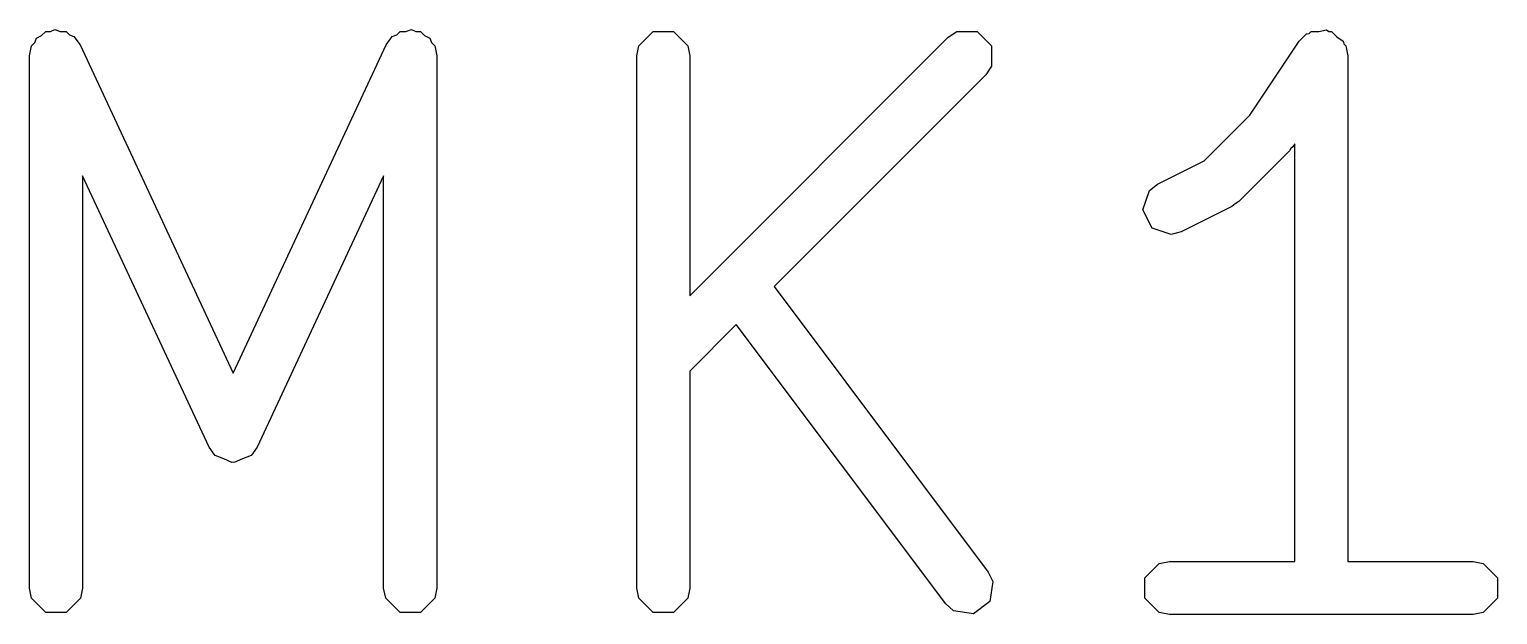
# Model space of a CAD drawing. Extents: x 99 to 216, y -134 to -70.
# Drawn here: x 175.434 to 178.197, y -119.342 to -118.242 of the extents above; entities that cross this region are included whole.
import ezdxf

# ---------------------------------------------------------------- set-up
doc = ezdxf.new("R2010")
doc.units = 0
doc.layers.add('BLACK', color=7, linetype='CONTINUOUS')

msp = doc.modelspace()

# ---------------------------------------------------------------- linework, layer by layer
at = {"layer": 'BLACK', "linetype": 'CONTINUOUS'}
for p, q in [((175.456975, -118.253999), (175.46475, -118.246225)), ((175.46475, -118.246225), (175.473635, -118.246225)), ((175.473635, -118.246225), (175.481688, -118.242467)), ((175.481688, -118.242467), (175.492023, -118.246225)), ((175.492023, -118.246225), (175.503018, -118.246225)), ((175.503018, -118.246225), (175.5093, -118.252507)), ((176.125133, -118.252507), (176.131416, -118.246225)), ((176.131416, -118.246225), (176.142411, -118.246225)), ((176.142411, -118.246225), (176.152746, -118.242467)), ((176.152746, -118.242467), (176.160799, -118.246225)), ((176.160799, -118.246225), (176.169684, -118.246225)), ((176.169684, -118.246225), (176.177458, -118.253999)), ((176.580547, -118.273285), (176.607607, -118.246225)), ((176.607607, -118.246225), (176.645875, -118.246225)), ((176.645875, -118.246225), (176.672935, -118.273285)), ((177.162814, -118.257064), (177.179035, -118.246225)), ((177.179035, -118.246225), (177.217303, -118.246225)), ((177.217303, -118.246225), (177.244363, -118.273285)), ((177.837014, -118.250875), (177.842061, -118.249865)), ((177.842061, -118.249865), (177.845702, -118.246225)), ((177.845702, -118.246225), (177.860262, -118.246225)), ((177.860262, -118.246225), (177.87454, -118.243369)), ((177.87454, -118.243369), (177.878824, -118.246225)), ((177.878824, -118.246225), (177.88397, -118.246225)), ((177.88397, -118.246225), (177.894264, -118.256519)), ((175.433884, -118.292419), (175.43769, -118.273285)), ((175.43769, -118.273285), (175.443972, -118.267002)), ((175.443972, -118.267002), (175.44701, -118.25865)), ((175.44701, -118.25865), (175.456975, -118.253999)), ((175.5093, -118.252507), (175.517653, -118.255545)), ((175.517653, -118.255545), (175.529193, -118.271275)), ((175.529193, -118.271275), (175.817216, -118.888469)), ((175.817216, -118.888469), (176.105241, -118.271274)), ((176.105241, -118.271274), (176.116781, -118.255545)), ((176.116781, -118.255545), (176.125133, -118.252507)), ((176.177458, -118.253999), (176.187424, -118.25865)), ((176.187424, -118.25865), (176.190461, -118.267002)), ((176.190461, -118.267002), (176.196744, -118.273285)), ((176.196744, -118.273285), (176.20055, -118.292419)), ((176.576741, -118.292419), (176.580547, -118.273285)), ((176.672935, -118.273285), (176.676741, -118.292419)), ((176.676741, -118.743137), (177.162814, -118.257064)), ((177.244363, -118.273285), (177.244363, -118.311553)), ((177.730739, -118.403424), (177.823234, -118.264684)), ((177.823234, -118.264684), (177.837014, -118.250875)), ((177.894264, -118.256519), (177.90638, -118.264597)), ((177.90638, -118.264597), (177.907389, -118.269644)), ((177.907389, -118.269644), (177.91103, -118.273285)), ((177.91103, -118.273285), (177.914836, -118.292419)), ((175.433884, -119.292419), (175.433884, -118.292419)), ((176.20055, -118.292419), (176.20055, -119.292419)), ((176.576741, -119.292419), (176.576741, -118.292419)), ((176.676741, -118.292419), (176.676741, -118.743137)), ((177.914836, -118.292419), (177.914836, -119.242419)), ((177.233524, -118.327774), (176.835616, -118.725681)), ((177.244363, -118.311553), (177.233524, -118.327774)), ((177.644743, -118.489421), (177.730739, -118.403424)), ((177.804953, -118.470631), (177.709715, -118.565869)), ((177.807701, -118.466517), (177.804953, -118.470631)), ((177.811201, -118.463011), (177.807701, -118.466517)), ((177.814836, -118.457558), (177.811201, -118.463011)), ((177.814836, -119.242419), (177.814836, -118.457558)), ((177.556761, -118.533412), (177.644743, -118.489421)), ((175.771908, -119.027849), (175.533884, -118.517796)), ((175.533884, -118.517796), (175.533884, -119.292419)), ((176.10055, -118.517796), (175.862526, -119.027848)), ((176.10055, -119.292419), (176.10055, -118.517796)), ((177.529248, -118.581678), (177.541349, -118.545373)), ((177.541349, -118.545373), (177.556761, -118.533412)), ((177.546362, -118.615906), (177.529248, -118.581678)), ((177.69672, -118.575236), (177.601483, -118.622854)), ((177.703053, -118.57032), (177.69672, -118.575236)), ((177.709715, -118.565869), (177.703053, -118.57032)), ((177.582667, -118.628007), (177.546362, -118.615906)), ((177.601483, -118.622854), (177.582667, -118.628007)), ((176.835616, -118.725681), (177.238169, -119.262419)), ((176.764187, -118.79711), (176.676741, -118.884557)), ((177.158169, -119.322419), (176.764187, -118.79711)), ((176.676741, -118.884557), (176.676741, -119.292419)), ((175.77953, -119.038238), (175.771908, -119.027849)), ((175.780343, -119.040473), (175.77953, -119.038238)), ((175.7816, -119.041059), (175.780343, -119.040473)), ((175.783448, -119.043578), (175.7816, -119.041059)), ((175.79952, -119.049422), (175.783448, -119.043578)), ((175.815021, -119.056656), (175.79952, -119.049422)), ((175.834913, -119.049422), (175.819413, -119.056656)), ((175.850986, -119.043578), (175.834913, -119.049422)), ((175.852833, -119.041059), (175.850986, -119.043578)), ((175.854091, -119.040473), (175.852833, -119.041059)), ((175.854903, -119.038237), (175.854091, -119.040473)), ((175.862526, -119.027848), (175.854903, -119.038237)), ((175.817217, -119.055857), (175.815021, -119.056656)), ((175.819413, -119.056656), (175.817217, -119.055857)), ((177.559988, -119.246225), (177.579122, -119.242419)), ((177.579122, -119.242419), (177.814836, -119.242419)), ((177.914836, -119.242419), (178.15055, -119.242419)), ((178.15055, -119.242419), (178.169684, -119.246225)), ((177.238169, -119.262419), (177.246605, -119.28001)), ((177.532928, -119.273285), (177.559988, -119.246225)), ((178.169684, -119.246225), (178.196744, -119.273285)), ((175.43769, -119.311553), (175.433884, -119.292419)), ((175.533884, -119.292419), (175.530078, -119.311553)), ((176.104356, -119.311553), (176.10055, -119.292419)), ((176.20055, -119.292419), (176.196744, -119.311553)), ((176.580547, -119.311553), (176.576741, -119.292419)), ((176.676741, -119.292419), (176.672935, -119.311553)), ((177.246605, -119.28001), (177.241193, -119.317894)), ((177.532928, -119.311553), (177.532928, -119.273285)), ((178.196744, -119.273285), (178.196744, -119.311553)), ((175.46475, -119.338613), (175.43769, -119.311553)), ((175.530078, -119.311553), (175.503018, -119.338613)), ((176.131416, -119.338613), (176.104356, -119.311553)), ((176.196744, -119.311553), (176.169684, -119.338613)), ((176.607607, -119.338613), (176.580547, -119.311553)), ((176.672935, -119.311553), (176.645875, -119.338613)), ((177.172694, -119.335443), (177.158169, -119.322419)), ((177.241193, -119.317894), (177.210578, -119.340855)), ((177.559988, -119.338613), (177.532928, -119.311553)), ((178.196744, -119.311553), (178.169684, -119.338613)), ((175.503018, -119.338613), (175.46475, -119.338613)), ((176.169684, -119.338613), (176.131416, -119.338613)), ((176.645875, -119.338613), (176.607607, -119.338613)), ((177.210578, -119.340855), (177.172694, -119.335443)), ((177.579122, -119.342419), (177.559988, -119.338613)), ((178.15055, -119.342419), (177.579122, -119.342419)), ((178.169684, -119.338613), (178.15055, -119.342419))]:
    msp.add_line(p, q, dxfattribs=at)

doc.saveas('drawing.dxf')
